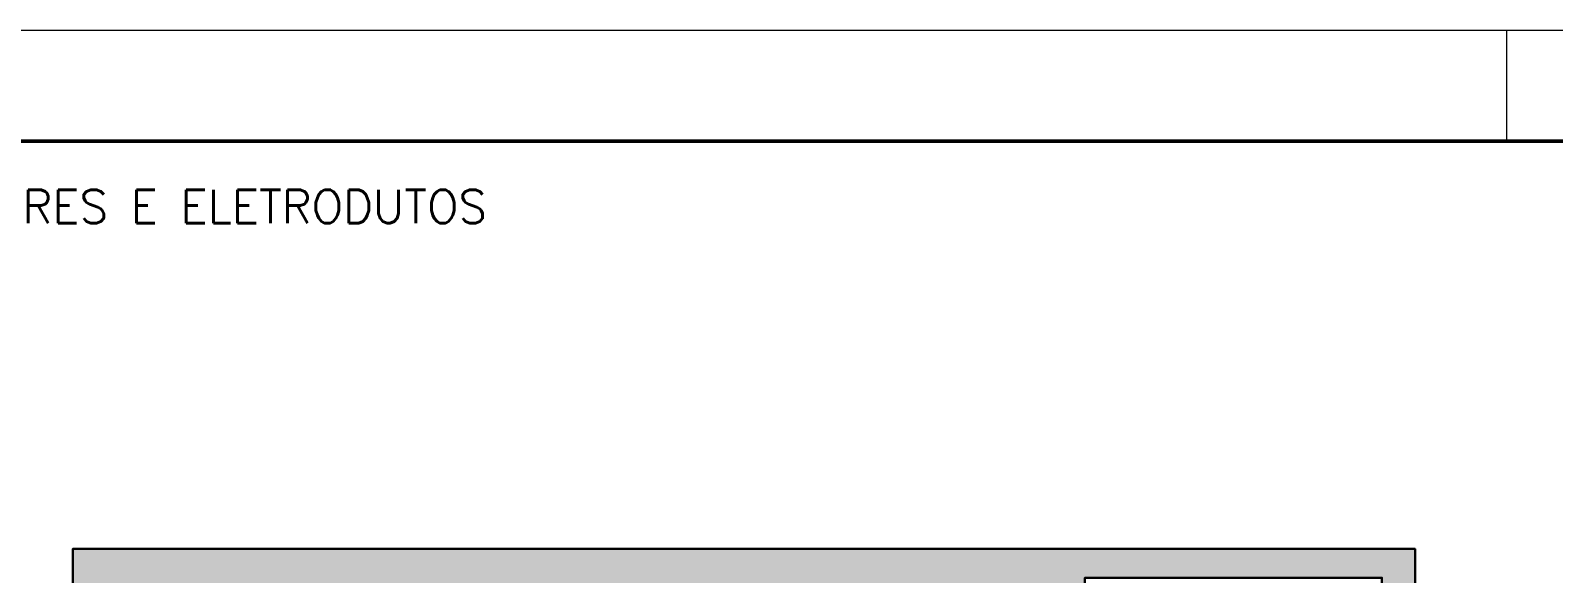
# Model space of a CAD drawing. Extents: x 0 to 175, y -16 to 63.
# Drawn here: x 53.84 to 60.71, y 27.25 to 29.7 of the extents above; entities that cross this region are included whole.
import ezdxf

# ---------------------------------------------------------------- set-up
doc = ezdxf.new("R2010")
doc.units = 0
doc.header["$LTSCALE"] = 0.5
doc.header["$MEASUREMENT"] = 0
doc.layers.add('ARQ - HATCH 01', color=172, linetype='CONTINUOUS', transparency=0.6)
for name, color, linetype, lineweight in [('ARQ - PAR01', 172, 'CONTINUOUS', 30), ('COT01', 1, 'CONTINUOUS', 9), ('TXT05', 4, 'CONTINUOUS', 30)]:
    doc.layers.add(name, color=color, linetype=linetype, lineweight=lineweight)
doc.layers.add('ARQ01', color=144, linetype='CONTINUOUS', lineweight=9, transparency=0.5)
doc.layers.add('ELE - GERAL', color=50, linetype='CONTINUOUS')
doc.layers.add('MARGEM', color=1, linetype='CONTINUOUS')
doc.styles.add('SIMPLEX', font='SIMPLEX')

# ---------------------------------------------------------------- blocks, each defined once
blk = doc.blocks.new('*U310')
at = {"layer": 'ARQ - HATCH 01'}
h = blk.add_hatch(color=256, dxfattribs=at)
h.dxf.hatch_style = 1
h.paths.add_polyline_path([(2.531792526361556, 5.789666540174508), (2.400000000000005, 5.789798994974873), (2.400000000000005, 5.980000000000004), (2.200000000000017, 5.97999999999999), (2.200000000000017, 5.789999999999992), (2.102917818645934, 5.789999999999992), (2.102917818645934, 5.640000000000001), (2.531792526361556, 5.640000000000001)])
h.paths.add_polyline_path([(2.400000000000005, 7.129999999999981), (2.200000000000017, 7.129999999999981), (2.200000000000017, 6.779999999999995), (2.400000000000005, 6.779999999999995)])
h.paths.add_polyline_path([(12.15000000000001, 0.9882359776091931), (12.15000000000001, 5.780000000000001), (3.432092464206186, 5.789798994974873), (3.432092464206186, 5.639999999999986), (12.00000000000001, 5.639999999999986), (12.00000000000002, 1.13538374244466), (11.30673309611276, 1.13538374244466), (11.30673309611277, 0.9853837424446681), (12.00000000000001, 0.9882359776091931)])
h.paths.add_polyline_path([(9.470000000000013, 4.760000000000005), (8.539732668338658, 4.760000000000005), (8.539732668338644, 4.63000000000001), (9.240000000000009, 4.63000000000001), (9.240000000000009, 1.140000000000001), (8.940000000000012, 1.140000000000001), (8.940000000000012, 0.9882359776092082), (9.926251147672389, 0.9882359776092073), (9.92673309611277, 1.13538374244466), (9.470000000000013, 1.13538374244466)], flags=17)
h.paths.add_polyline_path([(7.700000000000016, 4.63000000000001), (7.739732668338653, 4.63000000000001), (7.739732668338654, 4.760000000000005), (7.570000000000022, 4.760000000000005), (7.570000000000022, 0.1499999999999915), (7.020000000000009, 0.1500000000000057), (7.020000000000024, 1.4210854715202e-14), (7.720000000000027, 1.332267629550188e-14), (7.720000000000027, 0.9882359776092065), (7.950000000000017, 0.9882359776092065), (7.950000000000017, 1.140000000000001), (7.700000000000017, 1.140000000000001)])
h.paths.add_polyline_path([(5.059999999999995, 1.270000000000011), (4.240139389066503, 1.269999999999997), (4.240139389066503, 1.072717872125835), (4.930000000000021, 1.072717872125836), (4.930000000000021, 0), (5.640000000000029, 0), (5.640000000000015, 0.1499999999999915), (5.060000000000016, 0.1499999999999915)])
h.paths.add_polyline_path([(0.2100000000000075, 5.640000000000001), (0.1300000000000092, 5.640000000000001), (0.1300000000000092, 6.97999999999999), (0.2199999999999984, 6.980000000000024), (0.2200000000000126, 7.129999999999995), (0, 7.129999999999995), (-4.440892098500626e-16, 1.072717872125836), (0.7100000000000075, 1.072717872125835), (0.7100000000000075, 1.269999999999996), (0.2100000000000075, 1.269999999999996)])
h.paths.add_polyline_path([(3.080000000000012, 1.269999999999996), (2.414314189844845, 1.269999999999996), (2.200000000000017, 1.269999999999996), (1.700000000000017, 1.269999999999996), (1.700000000000017, 1.072717872125835), (3.080000000000012, 1.074687612045253)])
h.paths.add_polyline_path([(5.060000000000016, 4.837696401779515), (4.935261200635324, 4.837696401779515), (4.935261200635324, 4.197696401779515), (5.060000000000016, 4.197696401779515)], flags=17)
at = {"layer": 'ARQ - PAR01'}
blk.add_lwpolyline([(0.2100000000000075, 5.640000000000001), (0.1300000000000092, 5.640000000000001), (0.1300000000000092, 6.97999999999999), (0.2199999999999984, 6.980000000000024), (0.2200000000000126, 7.129999999999995), (0, 7.129999999999995), (-4.440892098500626e-16, 1.072717872125836), (0.7100000000000075, 1.072717872125835), (0.7100000000000075, 1.269999999999996), (0.2100000000000075, 1.269999999999996)], close=True, dxfattribs=at)
blk = doc.blocks.new('*U308')
at = {"layer": 'ARQ01', "rotation": 270}
blk.add_blockref('*U310', (-1.072717872125835, 0), dxfattribs=at)
blk = doc.blocks.new('MAR-A1')
at = {"layer": 'MARGEM', "color": 2, "lineweight": 20}
blk.add_line((-62.09999999999998, 58.4), (-62.09999999999998, 57.4), dxfattribs=at)
blk.add_lwpolyline([(-83.09999999999998, 58.4), (-83.09999999999998, -1), (1, -1), (1, 58.4)], close=True, dxfattribs=at)
at = {"layer": 'MARGEM', "color": 6, "lineweight": 50}
blk.add_lwpolyline([(-80.59999999999998, -5.551115123125783e-16), (0, 0), (0, 57.4), (-80.59999999999998, 57.4)], close=True, dxfattribs=at)

msp = doc.modelspace()

# ---------------------------------------------------------------- block references
at = {"layer": 'COT01', "xscale": 0.5, "yscale": 0.5, "zscale": 0.5}
msp.add_blockref('MAR-A1', (91.54999923006085, 0.4999996124924311), dxfattribs=at)
at = {"layer": 'ELE - GERAL'}
msp.add_blockref('*U308', (54.03031980663764, 27.36037760888608), dxfattribs=at)

# ---------------------------------------------------------------- texts
at = {"layer": 'TXT05', "style": 'SIMPLEX'}
msp.add_text('ELEVAÇÕES CONDUTORES E ELETRODUTOS ', height=0.15, dxfattribs=at).set_placement((51.64999923006086, 28.83111444393209))

doc.saveas('drawing.dxf')
